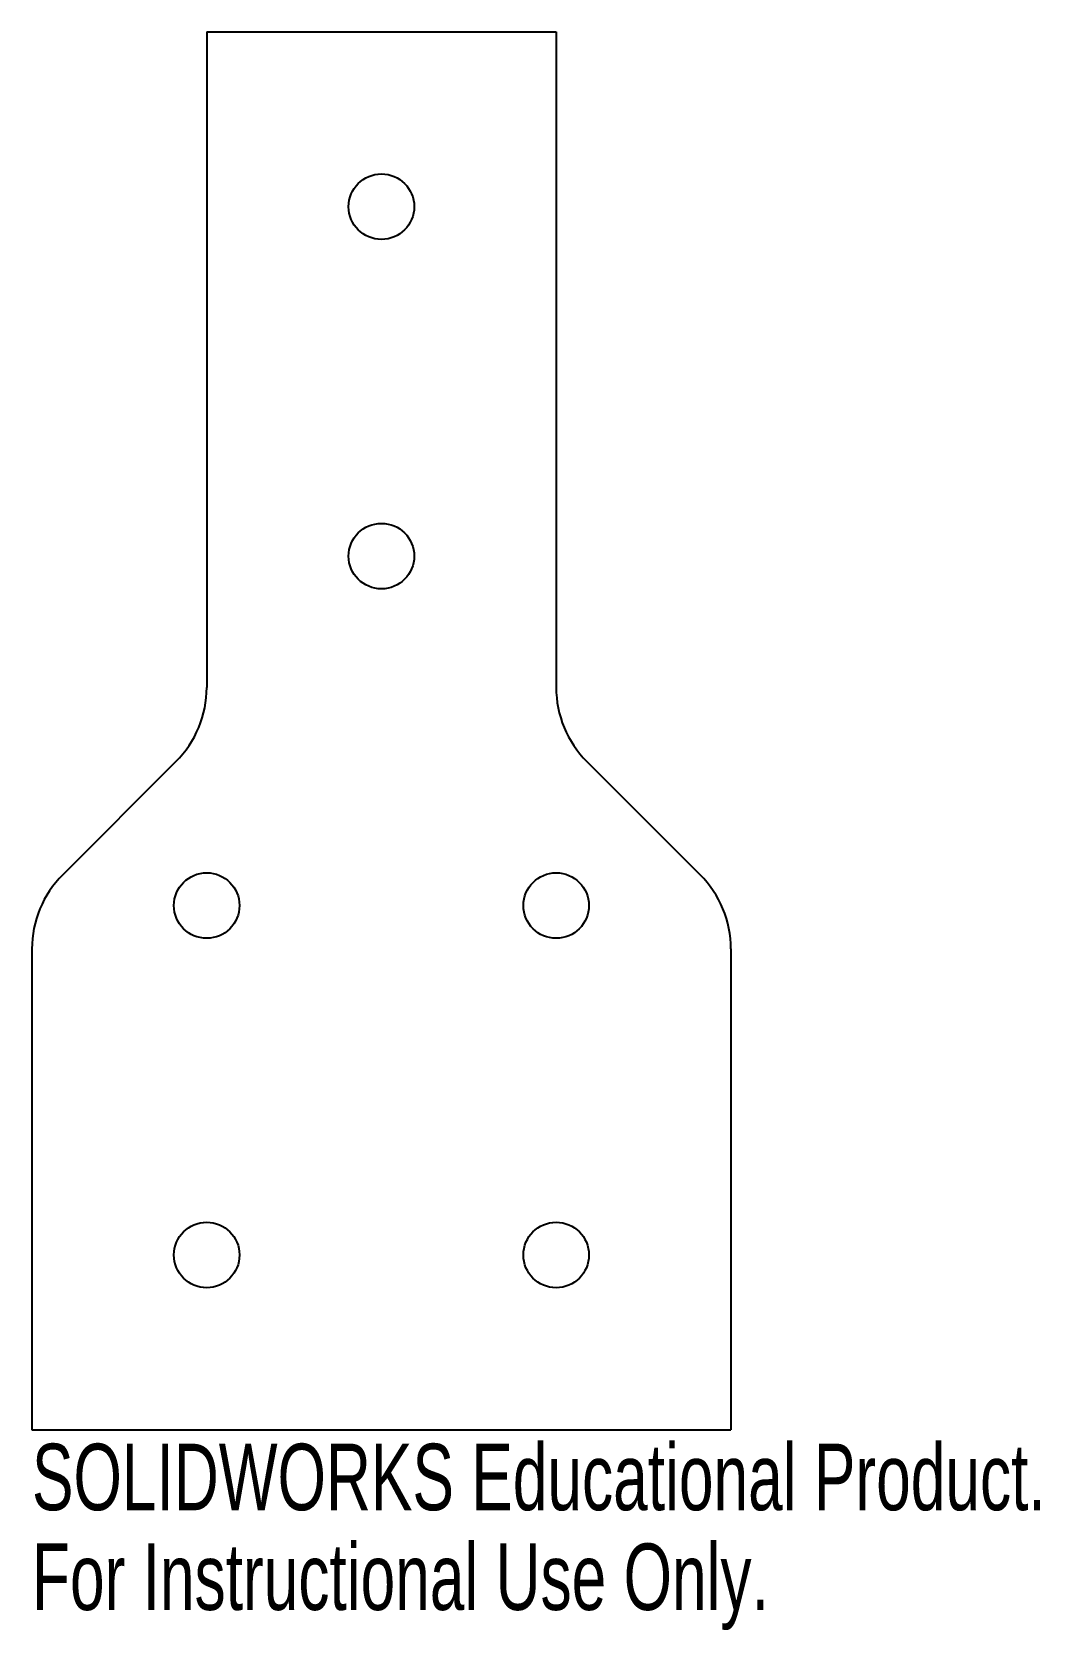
# Model space of a CAD drawing. Header units: inches. Extents: x -1 to 1.88, y -3.57 to 1.
import ezdxf

# ---------------------------------------------------------------- set-up
doc = ezdxf.new("R2010")
doc.units = ezdxf.units.IN
doc.header["$MEASUREMENT"] = 0
doc.styles.add('SLDTEXTSTYLE0', font='TXT', dxfattribs={"width": 0.7})

msp = doc.modelspace()

# ---------------------------------------------------------------- linework, layer by layer
at = {"color": 7, "linetype": 'Continuous', "lineweight": 25}
for p, q in [((-0.5, 1), (0.5, 1)), ((-0.5, 1), (-0.5, -0.8757)), ((0.5, 1), (0.5, -0.8757)), ((-0.5879, -1.0879), (-0.9121, -1.4121)), ((0.9121, -1.4121), (0.5879, -1.0879)), ((-1, -1.6243), (-1, -3)), ((1, -1.6243), (1, -3)), ((-1, -3), (1, -3))]:
    msp.add_line(p, q, dxfattribs=at)
for centre, radius in [((0, 0.5), 0.0938), ((0, -0.5), 0.0938), ((-0.5, -1.5), 0.0938), ((0.5, -1.5), 0.0937), ((-0.5, -2.5), 0.0938), ((0.5, -2.5), 0.0938)]:
    msp.add_circle(centre, radius, dxfattribs=at)
for centre, start, end in [((-0.8, -0.8757), 315, 0), ((0.8, -0.8757), 180, 225), ((-0.7, -1.6243), 135, 180), ((0.7, -1.6243), 0, 45)]:
    msp.add_arc(centre, 0.3, start, end, dxfattribs=at)

# ---------------------------------------------------------------- texts
at = {"color": 7, "linetype": 'Continuous', "char_height": 0.1903, "attachment_point": 1, "style": 'SLDTEXTSTYLE0'}
for s, insert in [('SOLIDWORKS Educational Product.', (-1, -3.0401)), ('For Instructional Use Only.', (-1, -3.3256))]:
    msp.add_mtext(s, dxfattribs=dict(at, insert=insert))

doc.saveas('drawing.dxf')
